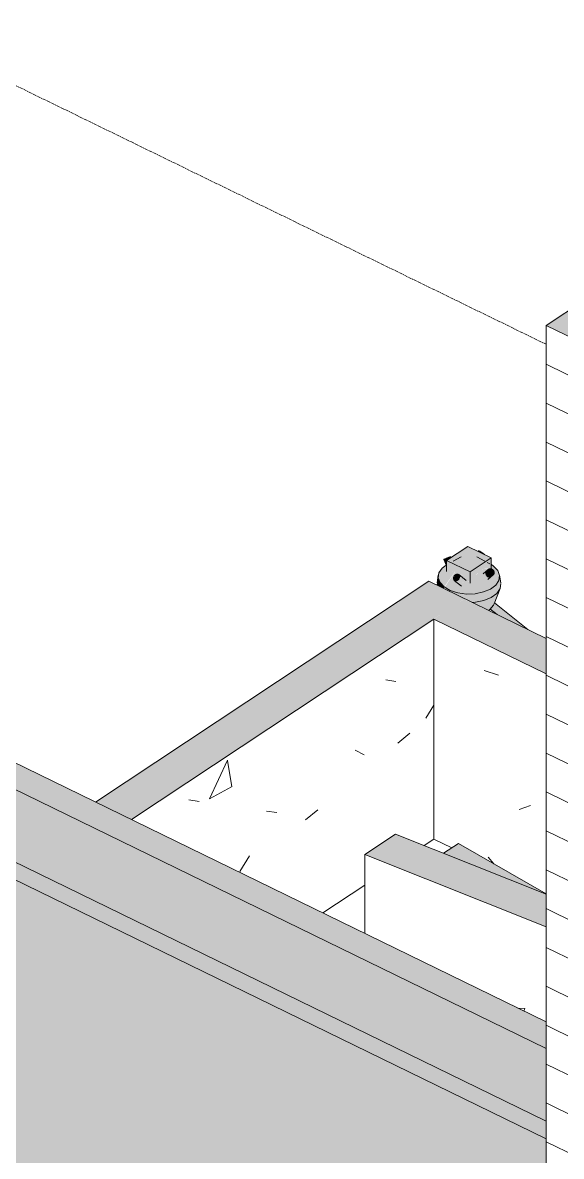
# Model space of a CAD drawing. Header units: inches. Extents: x -4071 to 5659, y -7640 to 11458.
# Drawn here: x 4055.4 to 4146.7, y -2490.1 to -2298 of the extents above; entities that cross this region are included whole.
import ezdxf

# ---------------------------------------------------------------- set-up
doc = ezdxf.new("R2010")
doc.units = ezdxf.units.IN
doc.header["$MEASUREMENT"] = 0
doc.linetypes.add('Grid Line 1_2_', pattern=[0.875, 0.5, -0.125, 0.125, -0.125])
for name, color, linetype, lineweight in [('A-FLOR-LEVL', 51, 'Continuous', 9), ('A-WALL', 113, 'Continuous', 18), ('A-WALL-PATT', 111, 'Continuous', 9), ('S-BEAM', 12, 'Continuous', 9), ('S-FNDN', 32, 'Continuous', 18)]:
    doc.layers.add(name, color=color, linetype=linetype, lineweight=lineweight)
pattern_1 = [(34.089, (3318.85, -4018.365), (68.8563, -3.4213), [5.588, -61.472]), (357.156, (3318.85, -4018.365), (-13.32075, 41.0074), [5.745, -63.197]), (107.995, (3324.59, -4018.65), (55.5371, 37.5859), [3.593, -39.523]), (30.62, (3318.85, -4007.46), (102.4553, -9.0222), [8.689, -95.577]), (101.577, (3327.39, -4008.21), (89.728, 53.1054), [5.285, -58.135]), (354.967, (3318.85, -4007.46), (89.727, 53.106), [8.571, -94.281]), (12.298, (3328.45, -4010.188), (57.30306, -21.94933), [6.88, -75.676]), (339.041, (3328.45, -4010.19), (23.3585, 39.5333), [5.114, -56.249]), (59.423, (3333.227, -4012.02), (80.6616, 17.5827), [3.827, -42.092]), (23.545, (3318.85, -4018.365), (1.16752, 18.1483), [2.742, -51.426, 2.742, -52.921, -55.04]), (23.545, (3318.85, -4018.365), (1.16752, 18.1483), [-109.83, 2.742, -52.298]), (4.276, (3318.85, -4018.365), (25.2541, 21.50182), [3.15, -33.31, 3.15, -57.648, -24.1]), (4.276, (3318.85, -4018.365), (25.2541, 21.50182), [-97.258, 3.15, -20.95]), (340.111, (3297.443, -4018.365), (51.24646, -1.22932), [2.841, -18.684, 2.841, -64.318, -89.115]), (340.111, (3297.443, -4018.365), (51.24646, -1.22932), [-88.684, 2.841, -86.274]), (332.509, (3287.843, -4018.365), (55.98603, 5.4576), [2.633, -23.298, 2.633, -38.697, -58.644]), (332.509, (3287.843, -4018.365), (55.98603, 5.4576), [-67.261, 2.633, -56.011])]

# ---------------------------------------------------------------- blocks, each defined once
blk = doc.blocks.new('316600 - Special Foundations - Diamond Pier - Generic - 316600 - Special Foundations - Diamond Pier - Generic-V72-FOUNDATION - 3D - VIEW 2')
at = {"layer": 'S-FNDN', "lineweight": 9}
for points in [[(10933.42, -2391.09), (10936.96, -2388.67), (10933.05, -2386.77), (10929.55, -2389.21), (10933.39, -2391.08)], [(10929.44, -2390.14), (10929.53, -2389.1), (10929.89, -2388.8), (10929.82, -2388.61), (10928.98, -2389.01), (10929.44, -2390.14)], [(10929.91, -2388.84), (10930.14, -2388.56), (10930.03, -2388.52), (10929.84, -2388.67), (10929.89, -2388.8)], [(10933.42, -2392.98), (10934.53, -2391.46), (10935.47, -2390.71), (10936.09, -2390.5), (10937.03, -2390.55), (10936.98, -2388.73), (10933.42, -2391.09), (10933.42, -2392.94)], [(10934.93, -2387.68), (10934.87, -2387.58), (10934.86, -2387.65)], [(10929.04, -2393.63), (10930.89, -2390.99), (10929.44, -2390.88), (10929.36, -2389.93), (10928.55, -2390.64), (10928.12, -2391.46), (10928.03, -2392.06), (10928.34, -2392.89), (10929.03, -2393.62)], [(10933.42, -2392.98), (10933.38, -2391.07), (10929.44, -2389.15), (10929.53, -2391.01), (10930.46, -2390.95), (10931.26, -2391.14), (10932.06, -2391.57), (10933.19, -2392.69)], [(10937.08, -2391.7), (10937.38, -2391.53), (10937.49, -2391.22), (10937.47, -2391.01), (10937.11, -2390.64), (10936.53, -2390.64), (10936.38, -2390.88), (10936.55, -2391.46), (10936.8, -2391.62), (10937.07, -2391.7)], [(10929.01, -2393.91), (10928.96, -2393.54), (10928.25, -2392.66), (10928.03, -2392.06), (10927.88, -2393.36), (10928.98, -2393.89)], [(10933.79, -2396.24), (10934.95, -2396.09), (10936.3, -2395.71), (10937.34, -2395.17), (10937.96, -2394.71), (10938.51, -2393.89), (10938.63, -2393.02), (10938.39, -2392.02), (10938.28, -2392.59), (10937.79, -2393.31), (10936.52, -2394.14), (10935.18, -2394.59), (10933.65, -2394.8), (10932.15, -2394.74), (10930.86, -2394.48), (10929.68, -2394), (10929.03, -2393.69), (10929.04, -2393.92), (10933.75, -2396.22)], [(10931.12, -2392.57), (10931.6, -2392.11), (10931.63, -2391.88), (10931.5, -2391.55), (10931.26, -2391.49), (10930.95, -2391.62), (10930.6, -2392.17), (10930.86, -2392.57), (10931.12, -2392.57)], [(10936.66, -2392.06), (10936.93, -2391.92), (10937.08, -2391.7), (10936.72, -2391.62), (10936.43, -2391.33), (10936.38, -2390.88), (10936.38, -2390.77), (10936, -2391.21), (10936.07, -2391.65), (10936.4, -2391.99), (10936.64, -2392.06)], [(10936.79, -2392.05), (10937.27, -2391.65), (10936.79, -2392.04)], [(10936.53, -2397.57), (10936.99, -2397.2), (10937.5, -2396.49), (10938.32, -2394.17), (10937.79, -2394.83), (10936.61, -2395.58), (10935.23, -2396.04), (10933.87, -2396.27), (10936.52, -2397.57)]]:
    blk.add_hatch(color=9, dxfattribs=at).paths.add_polyline_path(points, flags=0)
h = blk.add_hatch(color=9, dxfattribs=at)
h.paths.add_polyline_path([(10932.82, -2394.83), (10934.95, -2394.64), (10935.87, -2394.41), (10937.22, -2393.74), (10937.79, -2393.31), (10938.35, -2392.31), (10938.38, -2391.53), (10938.1, -2390.83), (10937.33, -2390.06), (10937.03, -2389.92), (10936.98, -2390.56), (10935.8, -2390.58), (10935.7, -2390.62), (10935.06, -2390.96), (10934.08, -2392.02), (10933.42, -2392.98), (10932.37, -2391.87), (10931.65, -2391.31), (10930.93, -2391.01), (10929.12, -2393.68), (10930.09, -2394.23), (10931.99, -2394.72), (10932.74, -2394.82)], flags=0)
h.paths.add_polyline_path([(10931.79, -2393.1), (10931.34, -2392.99), (10930.75, -2392.51), (10930.61, -2392.14), (10931.12, -2391.51), (10931.52, -2391.56), (10932.34, -2392.31), (10932.35, -2392.66), (10932.24, -2392.89), (10931.85, -2393.09), (10931.8, -2393.1)], flags=0)
h.paths.add_polyline_path([(10936.66, -2392.06), (10936.26, -2391.9), (10936.01, -2391.5), (10936.04, -2391.09), (10936.53, -2390.64), (10936.65, -2390.57), (10937.23, -2390.66), (10937.49, -2391.22), (10937.49, -2391.36), (10937.08, -2391.82), (10936.67, -2392.06)], flags=0)
h = blk.add_hatch(color=9, dxfattribs=at)
h.paths.add_polyline_path([(10943.24, -2400.84), (10937.53, -2396.41), (10937.25, -2396.91), (10936.92, -2397.42), (10938.43, -2398.5), (10943.22, -2400.83)], flags=0)
h.paths.add_polyline_path([(10931.79, -2393.1), (10932.11, -2393), (10932.35, -2392.66), (10932.37, -2392.42), (10932.15, -2392.04), (10931.6, -2391.62), (10931.67, -2391.88), (10931.5, -2392.31), (10931.12, -2392.57), (10930.93, -2392.66), (10931.63, -2393.1), (10931.79, -2393.1)], flags=0)
at = {"layer": 'S-FNDN', "color": 143, "lineweight": 9}
for p, q in [((10933.05, -2386.77), (10929.44, -2389.15)), ((10937.03, -2388.7), (10933.05, -2386.77)), ((10930.19, -2388.66), (10930.11, -2388.49)), ((10931.9, -2388.53), (10930.56, -2389.24)), ((10933.42, -2391.09), (10937.03, -2388.7)), ((10935.91, -2389.24), (10934.57, -2388.53)), ((10934.95, -2387.65), (10935.06, -2387.73)), ((10937.03, -2390.55), (10937.03, -2388.7)), ((10928.96, -2388.97), (10929.41, -2390.06)), ((10929.25, -2388.84), (10929.13, -2388.89)), ((10929.44, -2389.15), (10933.42, -2391.09)), ((10929.44, -2391.02), (10929.44, -2389.15)), ((10936.52, -2390.65), (10935.67, -2391.39)), ((10936.8, -2389.71), (10936.35, -2389.48)), ((10937.04, -2389.85), (10937.43, -2390.12)), ((10927.83, -2393.34), (10927.96, -2392.53)), ((10928.04, -2391.63), (10927.85, -2392.95)), ((10930.74, -2392.51), (10931.98, -2393.49)), ((10932.76, -2392.52), (10931.52, -2391.53)), ((10933.42, -2391.09), (10933.42, -2392.98)), ((10936.45, -2392.37), (10937.35, -2391.59)), ((10938.63, -2392.95), (10938.43, -2391.63)), ((10937.51, -2396.5), (10938.52, -2393.86)), ((10943.24, -2400.84), (10937.56, -2396.33)), ((10936.8, -2397.33), (10938.04, -2398.31))]:
    blk.add_line(p, q, dxfattribs=at)
for points in [[(10928.96, -2388.97, 0), (10928.98, -2388.96, 0), (10929.03, -2388.94, 0), (10929.12, -2388.9, 0), (10929.24, -2388.85, 0), (10929.38, -2388.8, 0), (10929.53, -2388.73, 0), (10929.68, -2388.67, 0), (10929.82, -2388.61, 0)], [(10929.95, -2388.55, 0), (10929.83, -2388.6, 0), (10929.69, -2388.66, 0), (10929.54, -2388.72, 0), (10929.39, -2388.78, 0), (10929.25, -2388.84, 0)], [(10929.82, -2388.61, 0), (10929.94, -2388.56, 0), (10930.03, -2388.52, 0), (10930.09, -2388.5, 0), (10930.11, -2388.49, 0)], [(10935.72, -2387.99, 0), (10935.62, -2387.91, 0), (10935.49, -2387.82, 0), (10935.35, -2387.74, 0), (10935.21, -2387.66, 0), (10935.08, -2387.59, 0), (10934.97, -2387.53, 0), (10934.88, -2387.5, 0), (10934.83, -2387.49, 0), (10934.81, -2387.5, 0), (10934.82, -2387.53, 0), (10934.87, -2387.58, 0), (10934.95, -2387.65, 0)], [(10935.87, -2388.14, 0), (10935.86, -2388.11, 0), (10935.81, -2388.06, 0), (10935.72, -2387.99, 0)], [(10929.04, -2393.63, 0), (10928.34, -2392.89, 0), (10928.03, -2392.06, 0), (10928.15, -2391.22, 0), (10928.68, -2390.44, 0), (10929.35, -2389.91, 0)], [(10937.43, -2390.12, 0), (10938.13, -2390.86, 0), (10938.44, -2391.69, 0), (10938.32, -2392.53, 0), (10937.79, -2393.31, 0), (10936.89, -2393.98, 0), (10935.7, -2394.48, 0), (10934.3, -2394.77, 0), (10932.82, -2394.83, 0), (10931.38, -2394.64, 0), (10930.08, -2394.23, 0), (10929.04, -2393.63, 0)], [(10936.65, -2390.57, 0), (10936.53, -2390.64, 0), (10936.44, -2390.74, 0), (10936.38, -2390.88, 0), (10936.36, -2391.02, 0), (10936.38, -2391.18, 0), (10936.43, -2391.33, 0), (10936.52, -2391.46, 0), (10936.64, -2391.57, 0), (10936.78, -2391.65, 0), (10936.93, -2391.7, 0), (10937.08, -2391.7, 0), (10937.22, -2391.67, 0)], [(10937.22, -2391.67, 0), (10937.34, -2391.59, 0), (10937.43, -2391.49, 0), (10937.49, -2391.36, 0), (10937.51, -2391.21, 0), (10937.5, -2391.05, 0), (10937.44, -2390.9, 0), (10937.35, -2390.77, 0), (10937.23, -2390.66, 0), (10937.09, -2390.58, 0), (10936.94, -2390.53, 0), (10936.79, -2390.53, 0), (10936.65, -2390.57, 0)], [(10931.52, -2391.53, 0), (10931.41, -2391.47, 0), (10931.28, -2391.45, 0), (10931.14, -2391.47, 0), (10931, -2391.53, 0), (10930.87, -2391.62, 0), (10930.76, -2391.74, 0), (10930.68, -2391.87, 0), (10930.62, -2392.02, 0), (10930.6, -2392.17, 0), (10930.61, -2392.31, 0), (10930.67, -2392.42, 0), (10930.75, -2392.51, 0)], [(10930.75, -2392.51, 0), (10930.86, -2392.57, 0), (10930.98, -2392.59, 0), (10931.12, -2392.57, 0), (10931.26, -2392.52, 0), (10931.39, -2392.43, 0), (10931.5, -2392.31, 0), (10931.59, -2392.17, 0), (10931.65, -2392.02, 0), (10931.67, -2391.88, 0), (10931.65, -2391.74, 0), (10931.6, -2391.62, 0), (10931.52, -2391.53, 0)], [(10938.63, -2393.02, 0), (10938.51, -2393.89, 0), (10937.96, -2394.71, 0), (10937.03, -2395.4, 0), (10935.79, -2395.92, 0), (10934.34, -2396.22, 0), (10933.8, -2396.27, 0)], [(10937.51, -2396.5, 0), (10937.41, -2396.72, 0), (10936.79, -2397.42, 0), (10936.65, -2397.53, 0)]]:
    blk.add_polyline3d(points, dxfattribs=at)
blk = doc.blocks.new('L-Angle - GALV_ ANGLE - T_B_D_-1693364-FOUNDATION - 3D - VIEW 2')
at = {"layer": 'S-BEAM'}
blk.add_hatch(color=8, dxfattribs=at).paths.add_polyline_path([(10946.33, -2445.66), (10946.33, -2445.63), (10931.47, -2437.07), (10928.95, -2438.74), (10937.33, -2442.07)], flags=0)
at = {"layer": 'S-BEAM', "color": 143}
for p in [(10928.95, -2438.74), (10946.33, -2445.63)]:
    blk.add_line(p, (10931.47, -2437.07), dxfattribs=at)

msp = doc.modelspace()

# ---------------------------------------------------------------- hatches: boundary and pattern name
at = {"layer": 'A-WALL'}
for points in [[(4073.814, -2433.039), (4130.334, -2395.615), (4124.268, -2392.66), (4067.742, -2430.081), (4069.299, -2430.84)], [(4144.151, -2408.332), (4144.151, -2402.346), (4130.248, -2395.679), (4125.131, -2399.066), (4134.119, -2403.445)], [(4144.151, -2451.178), (4144.151, -2445.656), (4118.599, -2435.482), (4113.39, -2438.931), (4125.131, -2443.605)]]:
    msp.add_hatch(color=256, dxfattribs=at).paths.add_polyline_path(points, flags=0)
at = {"layer": 'A-WALL-PATT'}
h = msp.add_hatch(dxfattribs=at)
h.set_pattern_fill('FP_180', color=256, style=0, pattern_type=2)
h.set_pattern_definition([(38.843, (4961.797, -1660.255), (52.2627, -30.4178), [4.51, -49.611]), (329.8, (4961.797, -1660.255), (-10.1098, 64.362), [5.039, -55.431]), (98.927, (4966.153, -1662.79), (42.1533, 33.9443), [5.429, -59.722]), (32.745, (4961.8, -1644.45), (77.7636, -50.961), [6.748, -74.223]), (95.821, (4968.28, -1648.7), (68.1032, 43.797), [7.937, -87.312]), (326.762, (4961.8, -1644.45), (68.1038, 43.7973), [7.748, -85.227]), (355.947, (4969.084, -1651.95), (43.4937, -53.0016), [5.115, -56.261]), (309.372, (4969.084, -1651.95), (17.7293, 48.663), [5.714, -62.849]), (69.982, (4972.71, -1656.37), (61.2226, -4.3385), [4.316, -47.476]), (19.034, (4961.797, -1660.255), (0.8863, 25.87368), [2.018, -37.852, 2.018, -38.953, -40.512]), (19.034, (4961.797, -1660.255), (0.8863, 25.87368), [-80.841, 2.018, -38.494]), (340.998, (4961.797, -1660.255), (19.1688, 21.8281), [2.521, -26.665, 2.521, -46.148, -19.292]), (340.998, (4961.797, -1660.255), (19.1688, 21.8281), [-77.856, 2.521, -16.771]), (310.327, (4945.549, -1652.34), (38.89608, -20.73084), [3.134, -20.606, 3.134, -70.934, -98.283]), (310.327, (4945.549, -1652.34), (38.89608, -20.73084), [-97.808, 3.134, -95.149]), (304.03, (4938.262, -1648.79), (42.49345, -12.79106), [3.168, -28.03, 3.168, -46.557, -70.555]), (304.03, (4938.262, -1648.79), (42.49345, -12.79106), [-80.923, 3.168, -67.388])])
h.paths.add_polyline_path([(4301.642, -2619.337), (4349.925, -2587.373), (4301.642, -2563.852), (4301.642, -2618.184)], flags=0)
h.paths.add_polyline_path([(4144.151, -2613.067), (4144.151, -2487.132), (3283.348, -2067.801), (3283.348, -2072.739), (3199.577, -2031.931), (3199.577, -2152.928), (4081.255, -2582.428)], flags=0)
h = msp.add_hatch(dxfattribs=at)
h.set_pattern_fill('FP_222', color=256, style=0, pattern_type=2)
h.set_pattern_definition([(334.027, (4150.223, -2727.641), (-7e-05, 6.58512), []), (90, (4150.223, -2727.641), (-6.072, 9.543), [6.585, -6.585])])
h.paths.add_polyline_path([(4144.151, -2727.087), (4149.312, -2723.67), (4149.312, -2651.471), (4193.334, -2672.916), (4193.334, -2694.527), (4232.196, -2668.8), (4235.232, -2670.279), (4235.232, -2393.715), (4144.151, -2349.346), (4144.151, -2725.389)], flags=0)
h.paths.add_polyline_path([(4193.334, -2639.992), (4149.312, -2618.547), (4149.312, -2539.529), (4193.334, -2560.974), (4193.334, -2637.027)], flags=0)
h.paths.add_polyline_path([(4228.249, -2548.35), (4149.312, -2509.897), (4149.312, -2430.879), (4228.249, -2469.332), (4228.249, -2540.868)], flags=0)
h = msp.add_hatch(dxfattribs=at)
h.set_pattern_fill('FP_216', color=256, style=0, pattern_type=2)
h.set_pattern_definition([(65.245, (2406.66, -2303.545), (44.8314, 24.72106), [7.196, -79.156]), (28.873, (2406.66, -2303.545), (-8.6732, 53.6958), [4.266, -46.929]), (99.175, (2410.396, -2301.485), (36.159, 78.4168), [4.533, -49.859]), (63.199, (2406.66, -2287.74), (66.7075, 31.0819), [10.797, -118.769]), (95.597, (2412.22, -2285.15), (58.4192, 115.649), [7.081, -77.89]), (24.983, (2406.66, -2287.74), (58.42, 115.6486), [6.133, -67.46]), (48.924, (2412.91, -2287.554), (37.30926, -7.1148), [6.661, -73.268]), (349.203, (2412.91, -2287.554), (15.2084, 67.3686), [3.165, -34.816]), (77.279, (2416.02, -2288.147), (52.5171, 60.2535), [5.755, -63.308]), (58.504, (2406.66, -2303.545), (0.75927, 26.80774), [3.132, -58.752, 3.132, -60.461, -62.881]), (58.504, (2406.66, -2303.545), (0.75927, 26.80774), [-125.477, 3.132, -59.749]), (39.64, (2406.66, -2303.545), (16.44296, 42.0508), [2.656, -28.085, 2.656, -48.606, -20.319]), (39.64, (2406.66, -2303.545), (16.44296, 42.0508), [-82.002, 2.656, -17.664]), (351.841, (2392.72, -2312.772), (33.36575, 20.30726), [1.757, -11.556, 1.757, -39.781, -55.118]), (351.841, (2392.72, -2312.772), (33.36575, 20.30726), [-54.852, 1.757, -53.361]), (333.599, (2386.47, -2316.91), (36.452, 32.0414), [1.698, -15.023, 1.698, -24.953, -37.815]), (333.599, (2386.47, -2316.91), (36.452, 32.0414), [-43.371, 1.698, -36.117])])
h.paths.add_polyline_path([(4106.255, -2448.843), (4113.39, -2444.119), (4113.39, -2438.931), (4118.599, -2435.482), (4123.493, -2437.431), (4125.131, -2436.347), (4125.131, -2399.066), (4073.814, -2433.039), (4098.685, -2445.155)], flags=0)
h = msp.add_hatch(dxfattribs=at)
h.set_pattern_fill('FP_218', color=256, style=0, pattern_type=2)
h.set_pattern_definition([(38.843, (5037.32, -1610.256), (52.2627, -30.4178), [4.51, -49.611]), (329.8, (5037.323, -1610.256), (-10.1098, 64.362), [5.039, -55.431]), (98.927, (5041.68, -1612.79), (42.1533, 33.9443), [5.429, -59.722]), (32.745, (5037.32, -1594.45), (77.7636, -50.961), [6.748, -74.223]), (95.821, (5043.804, -1598.7), (68.1032, 43.797), [7.937, -87.312]), (326.762, (5037.32, -1594.45), (68.104, 43.7973), [7.748, -85.227]), (355.947, (5044.61, -1601.953), (43.4937, -53.0016), [5.115, -56.261]), (309.372, (5044.61, -1601.953), (17.7293, 48.663), [5.714, -62.849]), (69.982, (5048.234, -1606.37), (61.2226, -4.3385), [4.316, -47.476]), (19.034, (5037.323, -1610.256), (0.8863, 25.8737), [2.018, -37.852, 2.018, -38.953, -40.512]), (19.034, (5037.323, -1610.256), (0.8863, 25.8737), [-80.841, 2.018, -38.494]), (340.998, (5037.323, -1610.256), (19.1688, 21.8281), [2.521, -26.665, 2.521, -46.148, -19.292]), (340.998, (5037.323, -1610.256), (19.1688, 21.8281), [-77.856, 2.521, -16.771]), (310.327, (5021.074, -1602.341), (38.89608, -20.73084), [3.134, -20.606, 3.134, -70.934, -98.283]), (310.327, (5021.074, -1602.341), (38.89608, -20.73084), [-97.808, 3.134, -95.149]), (304.03, (5013.788, -1598.79), (42.49345, -12.79106), [3.168, -28.03, 3.168, -46.557, -70.555]), (304.03, (5013.788, -1598.79), (42.49345, -12.79106), [-80.923, 3.168, -67.388])])
h.paths.add_polyline_path([(4144.151, -2445.612), (4144.151, -2408.332), (4125.131, -2399.066), (4125.131, -2436.347), (4128.155, -2437.82), (4129.292, -2437.067), (4143.97, -2445.524)], flags=0)
h = msp.add_hatch(dxfattribs=at)
h.set_pattern_fill('FP_215', color=256, style=0, pattern_type=2)
h.set_pattern_definition([(38.843, (4998.26, -1636.12), (52.2627, -30.4178), [4.51, -49.611]), (329.8, (4998.26, -1636.12), (-10.1098, 64.362), [5.039, -55.431]), (98.927, (5002.613, -1638.653), (42.1533, 33.9443), [5.429, -59.722]), (32.745, (4998.26, -1620.31), (77.7636, -50.961), [6.748, -74.223]), (95.821, (5004.74, -1624.56), (68.1032, 43.797), [7.937, -87.312]), (326.762, (4998.26, -1620.314), (68.104, 43.7973), [7.748, -85.227]), (355.947, (5005.545, -1627.814), (43.4937, -53.0016), [5.115, -56.261]), (309.372, (5005.545, -1627.814), (17.7293, 48.663), [5.714, -62.849]), (69.982, (5009.17, -1632.23), (61.2226, -4.3385), [4.316, -47.476]), (19.034, (4998.258, -1636.118), (0.8863, 25.8737), [2.018, -37.852, 2.018, -38.953, -40.512]), (19.034, (4998.258, -1636.118), (0.8863, 25.8737), [-80.841, 2.018, -38.494]), (340.998, (4998.258, -1636.118), (19.1688, 21.8281), [2.521, -26.665, 2.521, -46.148, -19.292]), (340.998, (4998.258, -1636.118), (19.1688, 21.8281), [-77.856, 2.521, -16.771]), (310.327, (4982.009, -1628.202), (38.89608, -20.73084), [3.134, -20.606, 3.134, -70.934, -98.283]), (310.327, (4982.009, -1628.202), (38.89608, -20.73084), [-97.808, 3.134, -95.149]), (304.03, (4974.723, -1624.653), (42.49345, -12.79106), [3.168, -28.03, 3.168, -46.557, -70.555]), (304.03, (4974.723, -1624.653), (42.49345, -12.79106), [-80.923, 3.168, -67.388])])
h.paths.add_polyline_path([(4306.083, -2548.656), (4306.083, -2518.047), (4301.642, -2515.884), (4301.642, -2546.493), (4303.383, -2547.341)], flags=0)
h.paths.add_polyline_path([(4144.151, -2467.303), (4144.151, -2451.178), (4113.39, -2438.931), (4113.39, -2452.319), (4125.131, -2458.038)], flags=0)
at = {"layer": 'S-FNDN'}
h = msp.add_hatch(color=256, dxfattribs=at)
h.paths.add_polyline_path([(4352.529, -2585.649), (4363.273, -2578.536), (4339.17, -2566.794), (4339.17, -2569.264), (4301.642, -2550.982), (4301.642, -2560.859), (4343.103, -2581.057)], flags=0)
h.paths.add_polyline_path([(4144.151, -2484.139), (4144.151, -2471.792), (4044.525, -2423.261), (4044.525, -2425.73), (4015.379, -2411.532), (4015.379, -2409.063), (3432.463, -2125.101), (3432.463, -2127.57), (3403.317, -2113.372), (3403.317, -2110.903), (3285.953, -2053.73), (3285.953, -2061.138), (3234.059, -2035.859), (3234.059, -2045.736), (3283.348, -2069.747), (3283.348, -2067.801), (3285.953, -2066.077), (4113.754, -2469.332)], flags=0)
h = msp.add_hatch(color=256, dxfattribs=at)
h.paths.add_polyline_path([(4349.925, -2587.373), (4352.529, -2585.649), (4301.642, -2560.859), (4301.642, -2563.852), (4343.103, -2584.05)], flags=0)
h.paths.add_polyline_path([(4144.151, -2487.132), (4144.151, -2484.139), (3285.953, -2066.077), (3283.348, -2067.801), (4135.144, -2482.744)], flags=0)
for points in [[(4235.232, -2393.715), (4241.742, -2389.405), (4150.662, -2345.036), (4144.151, -2349.346), (4212.179, -2382.485)], [(4144.151, -2471.792), (4144.151, -2467.303), (4048.431, -2420.674), (4044.525, -2423.261), (4139.099, -2469.332)]]:
    msp.add_hatch(color=256, dxfattribs=at).paths.add_polyline_path(points, flags=0)
at = {"layer": 'S-FNDN', "lineweight": 9}
h = msp.add_hatch(dxfattribs=at)
h.set_pattern_fill('FP_217', color=256, style=0, pattern_type=2)
h.set_pattern_definition(pattern_1)
h.paths.add_polyline_path([(4113.39, -2452.319), (4113.39, -2444.119), (4106.255, -2448.843), (4110.292, -2450.809)], flags=0)
h.paths.add_polyline_path([(4126.771, -2438.736), (4128.155, -2437.82), (4125.131, -2436.347), (4123.493, -2437.431), (4126.687, -2438.703)], flags=0)
h = msp.add_hatch(dxfattribs=at)
h.set_pattern_fill('FP_217', color=256, style=0, pattern_type=2)
h.set_pattern_definition(pattern_1)
h.paths.add_polyline_path([(4302.173, -2510.157), (4303.724, -2509.131), (4301.642, -2508.116), (4301.642, -2509.898)], flags=0)
h.paths.add_polyline_path([(4144.151, -2445.628), (4144.151, -2445.612), (4143.97, -2445.524)], flags=0)

# ---------------------------------------------------------------- linework, layer by layer
at = {"layer": 'A-FLOR-LEVL', "linetype": 'Grid Line 1_2_'}
msp.add_line((4144.151, -2352.521), (3194.425, -1889.872), dxfattribs=at)
at = {"layer": 'A-WALL', "lineweight": 9}
for p, q in [((4067.742, -2430.081), (4124.268, -2392.66)), ((4124.268, -2392.66), (4144.151, -2402.346)), ((4125.131, -2399.066), (4073.814, -2433.039)), ((4144.151, -2408.332), (4125.131, -2399.066)), ((4125.131, -2399.066), (4125.131, -2436.347)), ((4113.39, -2438.931), (4118.599, -2435.482)), ((4118.599, -2435.482), (4144.151, -2445.656)), ((4123.493, -2437.431), (4125.131, -2436.347)), ((4125.131, -2436.347), (4128.155, -2437.82)), ((4144.151, -2451.178), (4113.39, -2438.931)), ((4113.39, -2438.931), (4113.39, -2452.319)), ((4106.255, -2448.843), (4113.39, -2444.119)), ((4143.97, -2445.524), (4144.151, -2445.612))]:
    msp.add_line(p, q, dxfattribs=at)
at = {"layer": 'S-FNDN', "lineweight": 9}
for p, q in [((3285.953, -2066.077), (4144.151, -2484.139)), ((4144.151, -2487.132), (3283.348, -2067.801)), ((4150.662, -2345.036), (4144.151, -2349.346)), ((4235.232, -2393.715), (4144.151, -2349.346)), ((4144.151, -2349.346), (4144.151, -2727.087)), ((4048.431, -2420.674), (4144.151, -2467.303)), ((4144.151, -2471.792), (4044.525, -2423.261))]:
    msp.add_line(p, q, dxfattribs=at)

# ---------------------------------------------------------------- block references
at = {"layer": 'S-BEAM', "color": 143}
msp.add_blockref('L-Angle - GALV_ ANGLE - T_B_D_-1693364-FOUNDATION - 3D - VIEW 2', (-6802.179, 0), dxfattribs=at)
at = {"layer": 'S-FNDN', "color": 143, "lineweight": 9}
msp.add_blockref('316600 - Special Foundations - Diamond Pier - Generic - 316600 - Special Foundations - Diamond Pier - Generic-V72-FOUNDATION - 3D - VIEW 2', (-6802.179, 0), dxfattribs=at)

doc.saveas('drawing.dxf')
